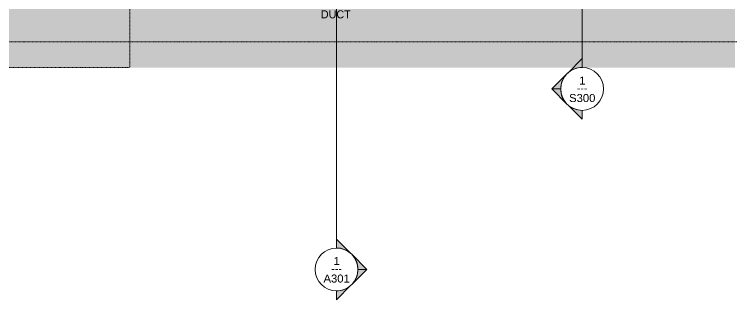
# Model space of a CAD drawing. Header units: inches. Extents: x -3210 to -1935, y -327 to 478.
# Drawn here: x -2729.6 to -2328.1, y -327.1 to -167.1 of the extents above; entities that cross this region are included whole.
import ezdxf

# ---------------------------------------------------------------- set-up
doc = ezdxf.new("R2010")
doc.units = ezdxf.units.IN
doc.header["$MEASUREMENT"] = 0
doc.linetypes.add('Aligning Line 1_8_', pattern=[0.25, 0.125, -0.125])
for name, color, linetype, lineweight in [('A-ANNO-NOTE', 131, 'Continuous', 9), ('C-TOPO', 7, 'Continuous', 9), ('G-ANNO-SYMB', 111, 'Aligning Line 1_8_', 9), ('G-ANNO-SYMB-1', 111, 'Continuous', 9)]:
    doc.layers.add(name, color=color, linetype=linetype, lineweight=lineweight)
doc.styles.add('Arial_1', font='arial.ttf', dxfattribs={"height": 4.5})
doc.styles.add('Century Gothic', font='ufonts.com_century-gothic.ttf', dxfattribs={"height": 4.5})

# ---------------------------------------------------------------- blocks, each defined once
blk = doc.blocks.new('Section - Section Head - Filled-22785-BUILDING SECTION - NORTH_SOUTH - LOOKING EAST')
at = {"layer": 'G-ANNO-SYMB-1'}
h = blk.add_hatch(color=256, dxfattribs=at)
edge = h.paths.add_edge_path(flags=0)
edge.add_arc((-2800.8, 80.08), 12.02, 47.9216, 90)
edge.add_line((-2800.8, 92.1), (-2800.8, 97.06))
edge.add_line((-2800.8, 97.06), (-2792.75, 89))
h = blk.add_hatch(color=256, dxfattribs=at)
edge = h.paths.add_edge_path(flags=0)
edge.add_line((-2792.31, 88.57), (-2783.83, 80.08))
edge.add_line((-2783.83, 80.08), (-2788.8, 80.08))
edge.add_arc((-2800.8, 80.08), 12, 0, 45)
h = blk.add_hatch(color=256, dxfattribs=at)
edge = h.paths.add_edge_path(flags=0)
edge.add_arc((-2800.8, 80.08), 12, 315, 360)
edge.add_line((-2788.8, 80.08), (-2783.83, 80.08))
edge.add_line((-2783.83, 80.08), (-2792.31, 71.6))
h = blk.add_hatch(color=256, dxfattribs=at)
edge = h.paths.add_edge_path(flags=0)
edge.add_line((-2792.75, 71.17), (-2800.8, 63.11))
edge.add_line((-2800.8, 63.11), (-2800.8, 68.07))
edge.add_arc((-2800.8, 80.08), 12.02, 270, 312.0784)
for p, q in [((-2792.75, 89), (-2800.8, 97.06)), ((-2800.8, 97.06), (-2800.8, 92.1)), ((-2783.83, 80.08), (-2792.31, 88.57)), ((-2792.31, 71.6), (-2783.83, 80.08)), ((-2788.8, 80.08), (-2783.83, 80.08)), ((-2783.83, 80.08), (-2788.8, 80.08)), ((-2800.8, 63.11), (-2792.75, 71.17)), ((-2800.8, 68.07), (-2800.8, 63.11))]:
    blk.add_line(p, q, dxfattribs=at)
for centre, radius, start, end in [((-2800.8, 80.1), 12, 90, 270), ((-2800.8, 80.1), 12, 270, 90), ((-2800.8, 80.08), 12.02, 47.9216, 90), ((-2800.8, 80.08), 12, 0, 45), ((-2800.8, 80.08), 12, 315, 360), ((-2800.8, 80.08), 12.02, 270, 312.0784)]:
    blk.add_arc(centre, radius, start, end, dxfattribs=at)

msp = doc.modelspace()

# ---------------------------------------------------------------- hatches: boundary and pattern name
at = {"layer": 'C-TOPO'}
msp.add_hatch(color=256, dxfattribs=at).paths.add_polyline_path([(-2789.89424, -196.93641), (-2630.33668, -196.93641), (-2630.33668, -139), (-2637.33668, -139), (-2637.33668, -127), (-2630.33668, -127), (-2630.33668, -92), (-2639.00106, -92), (-2692.15594, -93.05882), (-2698.67681, -93.1268), (-2798.43224, -95.12699), (-2941.58668, -98.10938), (-2941.58668, -102.56641), (-2942.33668, -102.56641), (-2942.33668, -196.93641), (-2792.33668, -196.93641)], flags=0)
h = msp.add_hatch(color=256, dxfattribs=at)
h.paths.add_polyline_path([(-2613.33668, -196.93641), (-2326.33668, -196.93641), (-2326.33668, -109.375), (-2359.58668, -109.375), (-2359.58668, -105.38128), (-2414.85768, -105.38128), (-2418.8514, -109.375), (-2447.82197, -109.375), (-2451.81568, -105.38128), (-2620.33668, -105.38128), (-2620.33668, -127), (-2613.33668, -127), (-2613.33668, -139), (-2630.33668, -139), (-2630.33668, -196.93641), (-2620.33668, -196.93641)], flags=0)
h.paths.add_polyline_path([(-2506.06918, -124.00796), (-2506.71525, -123.98505), (-2507.33465, -123.92091), (-2507.92292, -123.74689), (-2508.45047, -123.47173), (-2508.89078, -123.10929), (-2509.22171, -122.67777), (-2509.43248, -122.15692), (-2509.49591, -121.70052), (-2509.42603, -121.20007), (-2509.21991, -120.72649), (-2508.88792, -120.30359), (-2508.44675, -119.95264), (-2507.9186, -119.69127), (-2507.27566, -119.52832), (-2506.68793, -119.48504), (-2506.06918, -119.50698), (-2505.45042, -119.57098), (-2504.86269, -119.74462), (-2504.33546, -120.01919), (-2503.89516, -120.38093), (-2503.56388, -120.81169), (-2503.35823, -121.28987), (-2503.28851, -121.79151), (-2503.35823, -122.29144), (-2503.56388, -122.76459), (-2503.89516, -123.18724), (-2504.33546, -123.53819), (-2504.86269, -123.79986), (-2505.45042, -123.95911)], flags=0)

# ---------------------------------------------------------------- linework, layer by layer
at = {"layer": 'G-ANNO-SYMB'}
for p, q in [((-2664.96488, 68.08485), (-2664.96488, -196.89908)), ((-2876.84459, -182.48287), (-1983.85012, -182.48287)), ((-3146.19812, -196.89908), (-2664.96488, -196.89908))]:
    msp.add_line(p, q, dxfattribs=at)
at = {"layer": 'G-ANNO-SYMB-1'}
for p, q in [((-2549.24293, 406.28631), (-2549.24293, -298.0972)), ((-2411.79874, 384.37598), (-2411.79874, -196.89908))]:
    msp.add_line(p, q, dxfattribs=at)

# ---------------------------------------------------------------- block references
at = {"layer": 'G-ANNO-SYMB-1', "rotation": 180}
msp.add_blockref('Section - Section Head - Filled-22785-BUILDING SECTION - NORTH_SOUTH - LOOKING EAST', (-5212.59748, -128.81423), dxfattribs=at)
at = {"layer": 'G-ANNO-SYMB-1', "extrusion": (0, 0, -1), "rotation": 180}
msp.add_blockref('Section - Section Head - Filled-22785-BUILDING SECTION - NORTH_SOUTH - LOOKING EAST', (-251.5558, -230.01235), dxfattribs=at)

# ---------------------------------------------------------------- texts
at = {"layer": 'A-ANNO-NOTE', "insert": (-2558.01658, -164.82504), "char_height": 4.5, "width": 20.604, "attachment_point": 1, "style": 'Century Gothic'}
msp.add_mtext('DUCT', dxfattribs=at)
at = {"layer": 'G-ANNO-SYMB-1', "char_height": 4.5, "attachment_point": 1}
for s, insert, width, style in [('1', (-2413.45923, -201.94477), 4.242, 'Arial_1'), ('---', (-2414.78488, -206.19811), 7.7265, 'Century Gothic'), ('S300', (-2419.08127, -211.76289), 17.877, 'Arial_1'), ('1', (-2550.90342, -303.14288), 4.242, 'Arial_1'), ('A301', (-2556.52547, -312.961), 17.877, 'Arial_1'), ('---', (-2552.22908, -307.39623), 7.7265, 'Century Gothic')]:
    msp.add_mtext(s, dxfattribs=dict(at, insert=insert, width=width, style=style))

doc.saveas('drawing.dxf')
